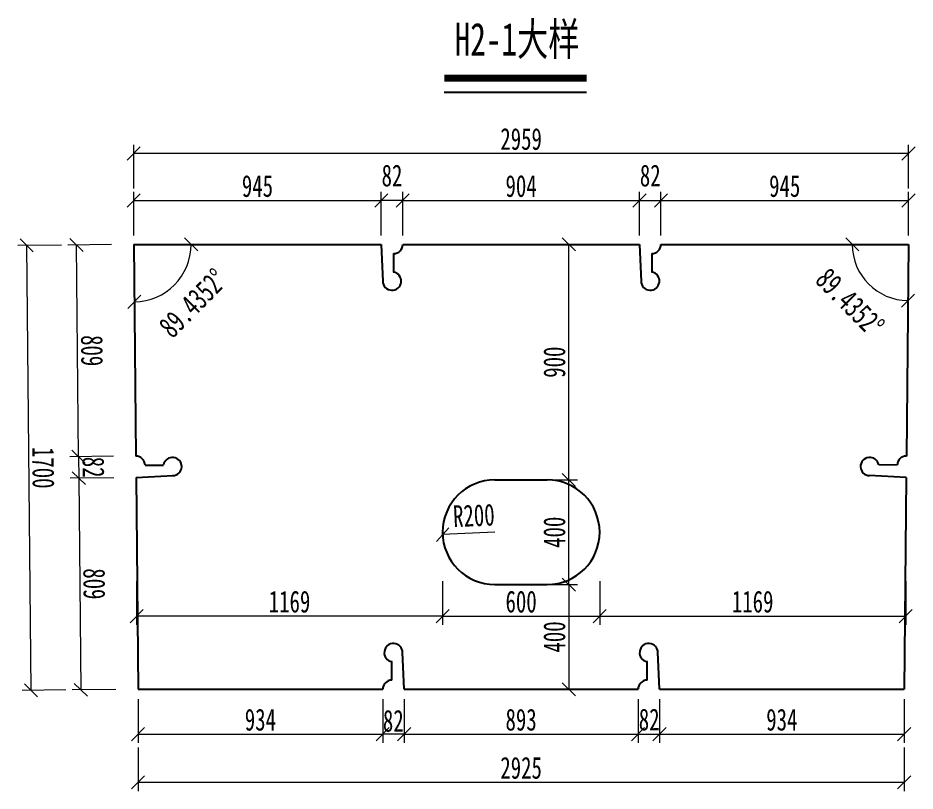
# Model space of a CAD drawing. Header units: millimetres. Extents: x -358959 to 47, y -122282 to 697692.
# Drawn here: x -203079 to -199653, y 111253 to 114208 of the extents above; entities that cross this region are included whole.
import ezdxf
from ezdxf.enums import TextEntityAlignment as Align

# ---------------------------------------------------------------- set-up
doc = ezdxf.new("R2010")
doc.units = ezdxf.units.MM
doc.header["$LTSCALE"] = 2
doc.header["$PDMODE"] = 34
doc.layers.get('Defpoints').update_dxf_attribs({"color": 8, "lineweight": 9})
for name, color, linetype, lineweight in [('标注', 4, 'Continuous', 13), ('标注线及字体', 2, 'Continuous', 15), ('钢板粗线', 1, 'Continuous', 25)]:
    doc.layers.add(name, color=color, linetype=linetype, lineweight=lineweight)
doc.styles.add('111', font='仿宋_GB2312.ttf', dxfattribs={"width": 0.7})
doc.dimstyles.new('200', dxfattribs={"dimscale": 0, "dimtxt": 2.5, "dimasz": 1.5, "dimexe": 1, "dimexo": 1, "dimgap": 0.4, "dimtad": 1, "dimdec": 0, "dimdsep": 46, "dimtxsty": '111', "dimblk": 'OBLIQUE', "dimcen": 0, "dimclrd": 256, "dimclre": 256, "dimclrt": 256, "dimadec": 4, "dimazin": 0, "dimtfac": 1, "dimtdec": 0, "dimtmove": 2, "dimatfit": 3, "dimfxl": 4, "dimfxlon": 1, "dimtolj": 1, "dimlwd": -1, "dimlwe": -1, "dimarcsym": 0})

# ---------------------------------------------------------------- blocks, each defined once
blk = doc.blocks.new('_Oblique')
at = {"color": 0, "linetype": 'ByBlock', "lineweight": -2}
blk.add_line((-0.5, -0.5), (0.5, 0.5), dxfattribs=at)
blk = doc.blocks.new('*D3695')
at = {"layer": 'Defpoints', "color": 0, "ltscale": 5, "transparency": 16777216}
for p in [(-201457.2, 112242.2), (-200857.2, 112242.2), (-200857.2, 111921.6)]:
    blk.add_point(p, dxfattribs=at)
at = {"layer": '标注', "ltscale": 5, "transparency": 16777216}
for p, q in [((-201457.2, 112055), (-201457.2, 111888.3)), ((-200857.2, 112055), (-200857.2, 111888.3)), ((-201457.2, 111921.6), (-200857.2, 111921.6))]:
    blk.add_line(p, q, dxfattribs=at)
at = {"layer": '标注', "ltscale": 5, "transparency": 16777216, "xscale": 50.00000000000042, "yscale": 50.00000000000042, "zscale": 50.00000000000042, "rotation": 180}
blk.add_blockref('_Oblique', (-201457.2, 111921.6), dxfattribs=at)
at = {"layer": '标注', "ltscale": 5, "transparency": 16777216, "xscale": 50.00000000000042, "yscale": 50.00000000000042, "zscale": 50.00000000000042}
blk.add_blockref('_Oblique', (-200857.2, 111921.6), dxfattribs=at)
at = {"layer": '标注', "ltscale": 5, "transparency": 16777216, "insert": (-201157.2, 111976.6), "char_height": 83.33, "attachment_point": 5, "style": '111'}
blk.add_mtext('\\A1;600', dxfattribs=at)
blk = doc.blocks.new('*D3696')
at = {"layer": 'Defpoints', "color": 0, "ltscale": 5, "transparency": 16777216}
for p in [(-202625.7, 112242.2), (-201457.2, 112242.2), (-202625.7, 111921.6)]:
    blk.add_point(p, dxfattribs=at)
at = {"layer": '标注', "ltscale": 5, "transparency": 16777216}
for p, q in [((-202625.7, 112055), (-202625.7, 111888.3)), ((-201457.2, 112055), (-201457.2, 111888.3)), ((-201457.2, 111921.6), (-202625.7, 111921.6))]:
    blk.add_line(p, q, dxfattribs=at)
at = {"layer": '标注', "ltscale": 5, "transparency": 16777216, "xscale": 50.00000000000042, "yscale": 50.00000000000042, "zscale": 50.00000000000042, "rotation": 180}
blk.add_blockref('_Oblique', (-202625.7, 111921.6), dxfattribs=at)
at = {"layer": '标注', "ltscale": 5, "transparency": 16777216, "xscale": 50.00000000000042, "yscale": 50.00000000000042, "zscale": 50.00000000000042}
blk.add_blockref('_Oblique', (-201457.2, 111921.6), dxfattribs=at)
at = {"layer": '标注', "ltscale": 5, "transparency": 16777216, "insert": (-202041.5, 111976.6), "char_height": 83.33, "attachment_point": 5, "style": '111'}
blk.add_mtext('\\A1;1169', dxfattribs=at)
blk = doc.blocks.new('*D3697')
at = {"layer": 'Defpoints', "color": 0, "ltscale": 5, "transparency": 16777216}
for p in [(-200857.2, 112242.2), (-199688.7, 112242.2), (-199688.7, 111921.6)]:
    blk.add_point(p, dxfattribs=at)
at = {"layer": '标注', "ltscale": 5, "transparency": 16777216}
for p, q in [((-200857.2, 112055), (-200857.2, 111888.3)), ((-199688.7, 112055), (-199688.7, 111888.3)), ((-200857.2, 111921.6), (-199688.7, 111921.6))]:
    blk.add_line(p, q, dxfattribs=at)
at = {"layer": '标注', "ltscale": 5, "transparency": 16777216, "xscale": 50.00000000000042, "yscale": 50.00000000000042, "zscale": 50.00000000000042, "rotation": 180}
blk.add_blockref('_Oblique', (-200857.2, 111921.6), dxfattribs=at)
at = {"layer": '标注', "ltscale": 5, "transparency": 16777216, "xscale": 50.00000000000042, "yscale": 50.00000000000042, "zscale": 50.00000000000042}
blk.add_blockref('_Oblique', (-199688.7, 111921.6), dxfattribs=at)
at = {"layer": '标注', "ltscale": 5, "transparency": 16777216, "insert": (-200273, 111976.6), "char_height": 83.33, "attachment_point": 5, "style": '111'}
blk.add_mtext('\\A1;1169', dxfattribs=at)
blk = doc.blocks.new('*D3698')
at = {"layer": 'Defpoints', "color": 0, "ltscale": 5, "transparency": 16777216}
for p in [(-201211.7, 112042.2), (-201211.7, 111642.2), (-200974.9, 111642.2)]:
    blk.add_point(p, dxfattribs=at)
at = {"layer": '标注', "ltscale": 5, "transparency": 16777216}
for p, q in [((-201108.3, 112042.2), (-200941.6, 112042.2)), ((-200974.9, 112042.2), (-200974.9, 111642.2)), ((-201108.3, 111642.2), (-200941.6, 111642.2))]:
    blk.add_line(p, q, dxfattribs=at)
at = {"layer": '标注', "ltscale": 5, "transparency": 16777216, "xscale": 50.00000000000042, "yscale": 50.00000000000042, "zscale": 50.00000000000042}
for p, rotation in [((-200974.9, 112042.2), 90), ((-200974.9, 111642.2), 270)]:
    blk.add_blockref('_Oblique', p, dxfattribs=dict(at, rotation=rotation))
at = {"layer": '标注', "ltscale": 5, "transparency": 16777216, "insert": (-201029.9, 111842.2), "char_height": 83.33, "attachment_point": 5, "rotation": 90, "style": '111'}
blk.add_mtext('\\A1;400', dxfattribs=at)
blk = doc.blocks.new('*D3699')
at = {"layer": 'Defpoints', "color": 0, "ltscale": 5, "transparency": 16777216}
for p in [(-201177, 112442.2), (-200974.9, 112442.2), (-201177, 112042.2)]:
    blk.add_point(p, dxfattribs=at)
at = {"layer": '标注', "ltscale": 5, "transparency": 16777216}
for p, q in [((-201108.3, 112442.2), (-200941.6, 112442.2)), ((-200974.9, 112042.2), (-200974.9, 112442.2)), ((-201108.3, 112042.2), (-200941.6, 112042.2))]:
    blk.add_line(p, q, dxfattribs=at)
at = {"layer": '标注', "ltscale": 5, "transparency": 16777216, "xscale": 50.00000000000042, "yscale": 50.00000000000042, "zscale": 50.00000000000042}
for p, rotation in [((-200974.9, 112442.2), 90), ((-200974.9, 112042.2), 270)]:
    blk.add_blockref('_Oblique', p, dxfattribs=dict(at, rotation=rotation))
at = {"layer": '标注', "ltscale": 5, "transparency": 16777216, "insert": (-201029.9, 112242.2), "char_height": 83.33, "attachment_point": 5, "rotation": 90, "style": '111'}
blk.add_mtext('\\A1;400', dxfattribs=at)
blk = doc.blocks.new('*D3700')
at = {"layer": 'Defpoints', "color": 0, "ltscale": 5, "transparency": 16777216}
for p in [(-201177, 113342.2), (-200974.9, 113342.2), (-201177, 112442.2)]:
    blk.add_point(p, dxfattribs=at)
at = {"layer": '标注', "ltscale": 5, "transparency": 16777216}
for p, q in [((-201108.3, 113342.2), (-200941.6, 113342.2)), ((-200974.9, 112442.2), (-200974.9, 113342.2)), ((-201108.3, 112442.2), (-200941.6, 112442.2))]:
    blk.add_line(p, q, dxfattribs=at)
at = {"layer": '标注', "ltscale": 5, "transparency": 16777216, "xscale": 50.00000000000042, "yscale": 50.00000000000042, "zscale": 50.00000000000042}
for p, rotation in [((-200974.9, 113342.2), 90), ((-200974.9, 112442.2), 270)]:
    blk.add_blockref('_Oblique', p, dxfattribs=dict(at, rotation=rotation))
at = {"layer": '标注', "ltscale": 5, "transparency": 16777216, "insert": (-201029.9, 112892.2), "char_height": 83.33, "attachment_point": 5, "rotation": 90, "style": '111'}
blk.add_mtext('\\A1;900', dxfattribs=at)
blk = doc.blocks.new('*D3701')
at = {"layer": 'Defpoints', "color": 0, "ltscale": 5, "transparency": 16777216}
for p in [(-201457, 112233.2), (-201257.2, 112242.2)]:
    blk.add_point(p, dxfattribs=at)
at = {"layer": '标注', "ltscale": 5, "transparency": 16777216}
blk.add_line((-201257.2, 112242.2), (-201457, 112233.2), dxfattribs=at)
at = {"layer": '标注', "ltscale": 5, "transparency": 16777216, "xscale": 49.99999999999995, "yscale": 49.99999999999995, "zscale": 49.99999999999995, "rotation": 182.572683392655}
blk.add_blockref('_Oblique', (-201457, 112233.2), dxfattribs=at)
at = {"layer": '标注', "ltscale": 5, "transparency": 16777216, "insert": (-201337.7, 112306), "char_height": 83.33, "attachment_point": 5, "rotation": 2.5727, "style": '111'}
blk.add_mtext('\\A1;R200', dxfattribs=at)
blk = doc.blocks.new('*D3848')
at = {"layer": 'Defpoints', "color": 0, "ltscale": 5, "transparency": 16777216}
for p in [(-202855, 113340), (-202636.6, 113342.2), (-202628.6, 112533.2)]:
    blk.add_point(p, dxfattribs=at)
at = {"layer": '标注', "ltscale": 5, "transparency": 16777216}
for p, q in [((-202721.7, 113341.4), (-202888.3, 113339.7)), ((-202847, 112531), (-202855, 113340)), ((-202713.7, 112532.4), (-202880.3, 112530.7))]:
    blk.add_line(p, q, dxfattribs=at)
at = {"layer": '标注', "ltscale": 5, "transparency": 16777216, "xscale": 50, "yscale": 50, "zscale": 50}
for p, rotation in [((-202855, 113340), 90.56476811388205), ((-202847, 112531), 270.5647681138821)]:
    blk.add_blockref('_Oblique', p, dxfattribs=dict(at, rotation=rotation))
at = {"layer": '标注', "ltscale": 5, "transparency": 16777216, "insert": (-202796, 112936.1), "char_height": 83.33, "attachment_point": 5, "rotation": 270.5648, "style": '111'}
blk.add_mtext('\\A1;809', dxfattribs=at)
blk = doc.blocks.new('*D3849')
at = {"layer": 'Defpoints', "color": 0, "ltscale": 5, "transparency": 16777216}
for p in [(-202627.8, 112451.2), (-202838.2, 111640), (-202619.8, 111642.2)]:
    blk.add_point(p, dxfattribs=at)
at = {"layer": '标注', "ltscale": 5, "transparency": 16777216}
for p, q in [((-202712.9, 112450.4), (-202879.5, 112448.7)), ((-202846.2, 112449), (-202838.2, 111640)), ((-202704.9, 111641.4), (-202871.6, 111639.7))]:
    blk.add_line(p, q, dxfattribs=at)
at = {"layer": '标注', "ltscale": 5, "transparency": 16777216, "xscale": 50, "yscale": 50, "zscale": 50}
for p, rotation in [((-202846.2, 112449), 90.56476811388823), ((-202838.2, 111640), 270.5647681138882)]:
    blk.add_blockref('_Oblique', p, dxfattribs=dict(at, rotation=rotation))
at = {"layer": '标注', "ltscale": 5, "transparency": 16777216, "insert": (-202787.2, 112045.1), "char_height": 83.33, "attachment_point": 5, "rotation": 270.5648, "style": '111'}
blk.add_mtext('\\A1;809', dxfattribs=at)
blk = doc.blocks.new('*D3704')
at = {"layer": 'Defpoints', "color": 0, "ltscale": 5, "transparency": 16777216}
for p in [(-202628.6, 112533.2), (-202846.2, 112449), (-202627.8, 112451.2)]:
    blk.add_point(p, dxfattribs=at)
at = {"layer": '标注', "ltscale": 5, "transparency": 16777216}
for p, q in [((-202713.7, 112532.4), (-202880.3, 112530.7)), ((-202847, 112531), (-202846.2, 112449)), ((-202712.9, 112450.4), (-202879.5, 112448.7))]:
    blk.add_line(p, q, dxfattribs=at)
at = {"layer": '标注', "ltscale": 5, "transparency": 16777216, "xscale": 50, "yscale": 50, "zscale": 50}
for p, rotation in [((-202847, 112531), 90.56476811388826), ((-202846.2, 112449), 270.5647681138882)]:
    blk.add_blockref('_Oblique', p, dxfattribs=dict(at, rotation=rotation))
at = {"layer": '标注', "ltscale": 5, "transparency": 16777216, "insert": (-202790.6, 112491.1), "char_height": 83.33, "attachment_point": 5, "rotation": 270.5648, "style": '111'}
blk.add_mtext('\\A1;82', dxfattribs=at)
blk = doc.blocks.new('*D3850')
at = {"layer": 'Defpoints', "color": 0, "ltscale": 5, "transparency": 16777216}
for p in [(-203045.3, 113338.2), (-202636.6, 113342.2), (-202619.8, 111642.2)]:
    blk.add_point(p, dxfattribs=at)
at = {"layer": '标注', "ltscale": 5, "transparency": 16777216}
for p, q in [((-202912, 113339.5), (-203078.6, 113337.8)), ((-203028.6, 111638.2), (-203045.3, 113338.2)), ((-202895.2, 111639.5), (-203061.9, 111637.8))]:
    blk.add_line(p, q, dxfattribs=at)
at = {"layer": '标注', "ltscale": 5, "transparency": 16777216, "xscale": 50, "yscale": 50, "zscale": 50}
for p, rotation in [((-203045.3, 113338.2), 90.56476811388725), ((-203028.6, 111638.2), 270.5647681138873)]:
    blk.add_blockref('_Oblique', p, dxfattribs=dict(at, rotation=rotation))
at = {"layer": '标注', "ltscale": 5, "transparency": 16777216, "insert": (-202981.9, 112488.7), "char_height": 83.33, "attachment_point": 5, "rotation": 270.5648, "style": '111'}
blk.add_mtext('\\A1;1700', dxfattribs=at)
blk = doc.blocks.new('*D3851')
at = {"layer": 'Defpoints', "color": 0, "ltscale": 5, "transparency": 16777216}
for p in [(-201691.3, 113509.9), (-202636.6, 113342.2), (-201691.3, 113342.2)]:
    blk.add_point(p, dxfattribs=at)
at = {"layer": '标注', "ltscale": 5, "transparency": 16777216}
for p, q in [((-202636.6, 113376.6), (-202636.6, 113543.2)), ((-201691.3, 113376.6), (-201691.3, 113543.2)), ((-202636.6, 113509.9), (-201691.3, 113509.9))]:
    blk.add_line(p, q, dxfattribs=at)
at = {"layer": '标注', "ltscale": 5, "transparency": 16777216, "xscale": 50, "yscale": 50, "zscale": 50, "rotation": 180}
blk.add_blockref('_Oblique', (-202636.6, 113509.9), dxfattribs=at)
at = {"layer": '标注', "ltscale": 5, "transparency": 16777216, "xscale": 50, "yscale": 50, "zscale": 50}
blk.add_blockref('_Oblique', (-201691.3, 113509.9), dxfattribs=at)
at = {"layer": '标注', "ltscale": 5, "transparency": 16777216, "insert": (-202164, 113564.9), "char_height": 83.33, "attachment_point": 5, "style": '111'}
blk.add_mtext('\\A1;945', dxfattribs=at)
blk = doc.blocks.new('*D3852')
at = {"layer": 'Defpoints', "color": 0, "ltscale": 5, "transparency": 16777216}
for p in [(-200705.1, 113509.9), (-201609.3, 113342.2), (-200705.1, 113342.2)]:
    blk.add_point(p, dxfattribs=at)
at = {"layer": '标注', "ltscale": 5, "transparency": 16777216}
for p, q in [((-201609.3, 113376.6), (-201609.3, 113543.2)), ((-200705.1, 113376.6), (-200705.1, 113543.2)), ((-201609.3, 113509.9), (-200705.1, 113509.9))]:
    blk.add_line(p, q, dxfattribs=at)
at = {"layer": '标注', "ltscale": 5, "transparency": 16777216, "xscale": 50, "yscale": 50, "zscale": 50, "rotation": 180}
blk.add_blockref('_Oblique', (-201609.3, 113509.9), dxfattribs=at)
at = {"layer": '标注', "ltscale": 5, "transparency": 16777216, "xscale": 50, "yscale": 50, "zscale": 50}
blk.add_blockref('_Oblique', (-200705.1, 113509.9), dxfattribs=at)
at = {"layer": '标注', "ltscale": 5, "transparency": 16777216, "insert": (-201157.2, 113564.9), "char_height": 83.33, "attachment_point": 5, "style": '111'}
blk.add_mtext('\\A1;904', dxfattribs=at)
blk = doc.blocks.new('*D3853')
at = {"layer": 'Defpoints', "color": 0, "ltscale": 5, "transparency": 16777216}
for p in [(-199677.9, 113509.9), (-200623.1, 113342.2), (-199677.9, 113342.2)]:
    blk.add_point(p, dxfattribs=at)
at = {"layer": '标注', "ltscale": 5, "transparency": 16777216}
for p, q in [((-200623.1, 113376.6), (-200623.1, 113543.2)), ((-199677.9, 113376.6), (-199677.9, 113543.2)), ((-200623.1, 113509.9), (-199677.9, 113509.9))]:
    blk.add_line(p, q, dxfattribs=at)
at = {"layer": '标注', "ltscale": 5, "transparency": 16777216, "xscale": 50, "yscale": 50, "zscale": 50, "rotation": 180}
blk.add_blockref('_Oblique', (-200623.1, 113509.9), dxfattribs=at)
at = {"layer": '标注', "ltscale": 5, "transparency": 16777216, "xscale": 50, "yscale": 50, "zscale": 50}
blk.add_blockref('_Oblique', (-199677.9, 113509.9), dxfattribs=at)
at = {"layer": '标注', "ltscale": 5, "transparency": 16777216, "insert": (-200150.5, 113564.9), "char_height": 83.33, "attachment_point": 5, "style": '111'}
blk.add_mtext('\\A1;945', dxfattribs=at)
blk = doc.blocks.new('*D3705')
at = {"layer": 'Defpoints', "color": 0, "ltscale": 5, "transparency": 16777216}
for p in [(-200623.1, 113509.9), (-200705.1, 113342.2), (-200623.1, 113342.2)]:
    blk.add_point(p, dxfattribs=at)
at = {"layer": '标注', "ltscale": 5, "transparency": 16777216}
for p, q in [((-200705.1, 113376.6), (-200705.1, 113543.2)), ((-200623.1, 113376.6), (-200623.1, 113543.2)), ((-200705.1, 113509.9), (-200623.1, 113509.9))]:
    blk.add_line(p, q, dxfattribs=at)
at = {"layer": '标注', "ltscale": 5, "transparency": 16777216, "xscale": 50, "yscale": 50, "zscale": 50, "rotation": 180}
blk.add_blockref('_Oblique', (-200705.1, 113509.9), dxfattribs=at)
at = {"layer": '标注', "ltscale": 5, "transparency": 16777216, "xscale": 50, "yscale": 50, "zscale": 50}
blk.add_blockref('_Oblique', (-200623.1, 113509.9), dxfattribs=at)
at = {"layer": '标注', "ltscale": 5, "transparency": 16777216, "insert": (-200664.1, 113604.9), "char_height": 83.33, "attachment_point": 5, "style": '111'}
blk.add_mtext('\\A1;82', dxfattribs=at)
blk = doc.blocks.new('*D3706')
at = {"layer": 'Defpoints', "color": 0, "ltscale": 5, "transparency": 16777216}
for p in [(-201691.3, 113509.9), (-201691.3, 113342.2), (-201609.3, 113342.2)]:
    blk.add_point(p, dxfattribs=at)
at = {"layer": '标注', "ltscale": 5, "transparency": 16777216}
for p, q in [((-201691.3, 113376.6), (-201691.3, 113543.2)), ((-201609.3, 113376.6), (-201609.3, 113543.2)), ((-201609.3, 113509.9), (-201691.3, 113509.9))]:
    blk.add_line(p, q, dxfattribs=at)
at = {"layer": '标注', "ltscale": 5, "transparency": 16777216, "xscale": 50, "yscale": 50, "zscale": 50, "rotation": 180}
blk.add_blockref('_Oblique', (-201691.3, 113509.9), dxfattribs=at)
at = {"layer": '标注', "ltscale": 5, "transparency": 16777216, "xscale": 50, "yscale": 50, "zscale": 50}
blk.add_blockref('_Oblique', (-201609.3, 113509.9), dxfattribs=at)
at = {"layer": '标注', "ltscale": 5, "transparency": 16777216, "insert": (-201650.3, 113604.9), "char_height": 83.33, "attachment_point": 5, "style": '111'}
blk.add_mtext('\\A1;82', dxfattribs=at)
blk = doc.blocks.new('*D3707')
at = {"layer": 'Defpoints', "color": 0, "ltscale": 5, "transparency": 16777216}
for p in [(-202636.6, 113689.7), (-202636.6, 113342.2), (-199677.9, 113342.2)]:
    blk.add_point(p, dxfattribs=at)
at = {"layer": '标注', "ltscale": 5, "transparency": 16777216}
for p, q in [((-202636.6, 113556.4), (-202636.6, 113723)), ((-199677.9, 113556.4), (-199677.9, 113723)), ((-199677.9, 113689.7), (-202636.6, 113689.7))]:
    blk.add_line(p, q, dxfattribs=at)
at = {"layer": '标注', "ltscale": 5, "transparency": 16777216, "xscale": 50, "yscale": 50, "zscale": 50, "rotation": 180}
blk.add_blockref('_Oblique', (-202636.6, 113689.7), dxfattribs=at)
at = {"layer": '标注', "ltscale": 5, "transparency": 16777216, "xscale": 50, "yscale": 50, "zscale": 50}
blk.add_blockref('_Oblique', (-199677.9, 113689.7), dxfattribs=at)
at = {"layer": '标注', "ltscale": 5, "transparency": 16777216, "insert": (-201157.2, 113744.7), "char_height": 83.33, "attachment_point": 5, "style": '111'}
blk.add_mtext('\\A1;2959', dxfattribs=at)
blk = doc.blocks.new('*D3854')
at = {"layer": 'Defpoints', "color": 0, "ltscale": 5, "transparency": 16777216}
for p in [(-202619.8, 111642.2), (-201685.7, 111642.2), (-201685.7, 111470.5)]:
    blk.add_point(p, dxfattribs=at)
at = {"layer": '标注', "ltscale": 5, "transparency": 16777216}
for p, q in [((-202619.8, 111603.8), (-202619.8, 111437.1)), ((-201685.7, 111603.8), (-201685.7, 111437.1)), ((-202619.8, 111470.5), (-201685.7, 111470.5))]:
    blk.add_line(p, q, dxfattribs=at)
at = {"layer": '标注', "ltscale": 5, "transparency": 16777216, "xscale": 50, "yscale": 50, "zscale": 50, "rotation": 180}
blk.add_blockref('_Oblique', (-202619.8, 111470.5), dxfattribs=at)
at = {"layer": '标注', "ltscale": 5, "transparency": 16777216, "xscale": 50, "yscale": 50, "zscale": 50}
blk.add_blockref('_Oblique', (-201685.7, 111470.5), dxfattribs=at)
at = {"layer": '标注', "ltscale": 5, "transparency": 16777216, "insert": (-202152.8, 111525.5), "char_height": 83.33, "attachment_point": 5, "style": '111'}
blk.add_mtext('\\A1;934', dxfattribs=at)
blk = doc.blocks.new('*D3855')
at = {"layer": 'Defpoints', "color": 0, "ltscale": 5, "transparency": 16777216}
for p in [(-201603.7, 111642.2), (-200710.7, 111642.2), (-200710.7, 111470.5)]:
    blk.add_point(p, dxfattribs=at)
at = {"layer": '标注', "ltscale": 5, "transparency": 16777216}
for p, q in [((-201603.7, 111603.8), (-201603.7, 111437.1)), ((-200710.7, 111603.8), (-200710.7, 111437.1)), ((-201603.7, 111470.5), (-200710.7, 111470.5))]:
    blk.add_line(p, q, dxfattribs=at)
at = {"layer": '标注', "ltscale": 5, "transparency": 16777216, "xscale": 50, "yscale": 50, "zscale": 50, "rotation": 180}
blk.add_blockref('_Oblique', (-201603.7, 111470.5), dxfattribs=at)
at = {"layer": '标注', "ltscale": 5, "transparency": 16777216, "xscale": 50, "yscale": 50, "zscale": 50}
blk.add_blockref('_Oblique', (-200710.7, 111470.5), dxfattribs=at)
at = {"layer": '标注', "ltscale": 5, "transparency": 16777216, "insert": (-201157.2, 111525.5), "char_height": 83.33, "attachment_point": 5, "style": '111'}
blk.add_mtext('\\A1;893', dxfattribs=at)
blk = doc.blocks.new('*D3856')
at = {"layer": 'Defpoints', "color": 0, "ltscale": 5, "transparency": 16777216}
for p in [(-200628.7, 111642.2), (-199694.6, 111642.2), (-199694.6, 111470.5)]:
    blk.add_point(p, dxfattribs=at)
at = {"layer": '标注', "ltscale": 5, "transparency": 16777216}
for p, q in [((-200628.7, 111603.8), (-200628.7, 111437.1)), ((-199694.6, 111603.8), (-199694.6, 111437.1)), ((-200628.7, 111470.5), (-199694.6, 111470.5))]:
    blk.add_line(p, q, dxfattribs=at)
at = {"layer": '标注', "ltscale": 5, "transparency": 16777216, "xscale": 50, "yscale": 50, "zscale": 50, "rotation": 180}
blk.add_blockref('_Oblique', (-200628.7, 111470.5), dxfattribs=at)
at = {"layer": '标注', "ltscale": 5, "transparency": 16777216, "xscale": 50, "yscale": 50, "zscale": 50}
blk.add_blockref('_Oblique', (-199694.6, 111470.5), dxfattribs=at)
at = {"layer": '标注', "ltscale": 5, "transparency": 16777216, "insert": (-200161.6, 111525.5), "char_height": 83.33, "attachment_point": 5, "style": '111'}
blk.add_mtext('\\A1;934', dxfattribs=at)
blk = doc.blocks.new('*D3857')
at = {"layer": 'Defpoints', "color": 0, "ltscale": 5, "transparency": 16777216}
for p in [(-200710.7, 111642.2), (-200628.7, 111642.2), (-200628.7, 111470.5)]:
    blk.add_point(p, dxfattribs=at)
at = {"layer": '标注', "ltscale": 5, "transparency": 16777216}
for p, q in [((-200710.7, 111603.8), (-200710.7, 111437.1)), ((-200628.7, 111603.8), (-200628.7, 111437.1)), ((-200710.7, 111470.5), (-200628.7, 111470.5))]:
    blk.add_line(p, q, dxfattribs=at)
at = {"layer": '标注', "ltscale": 5, "transparency": 16777216, "xscale": 50, "yscale": 50, "zscale": 50, "rotation": 180}
blk.add_blockref('_Oblique', (-200710.7, 111470.5), dxfattribs=at)
at = {"layer": '标注', "ltscale": 5, "transparency": 16777216, "xscale": 50, "yscale": 50, "zscale": 50}
blk.add_blockref('_Oblique', (-200628.7, 111470.5), dxfattribs=at)
at = {"layer": '标注', "ltscale": 5, "transparency": 16777216, "insert": (-200668.2, 111526.1), "char_height": 83.33, "attachment_point": 5, "style": '111'}
blk.add_mtext('\\A1;82', dxfattribs=at)
blk = doc.blocks.new('*D3708')
at = {"layer": 'Defpoints', "color": 0, "ltscale": 5, "transparency": 16777216}
for p in [(-201685.7, 111642.2), (-201603.7, 111642.2), (-201685.7, 111470.5)]:
    blk.add_point(p, dxfattribs=at)
at = {"layer": '标注', "ltscale": 5, "transparency": 16777216}
for p, q in [((-201685.7, 111603.8), (-201685.7, 111437.1)), ((-201603.7, 111603.8), (-201603.7, 111437.1)), ((-201603.7, 111470.5), (-201685.7, 111470.5))]:
    blk.add_line(p, q, dxfattribs=at)
at = {"layer": '标注', "ltscale": 5, "transparency": 16777216, "xscale": 50, "yscale": 50, "zscale": 50, "rotation": 180}
blk.add_blockref('_Oblique', (-201685.7, 111470.5), dxfattribs=at)
at = {"layer": '标注', "ltscale": 5, "transparency": 16777216, "xscale": 50, "yscale": 50, "zscale": 50}
blk.add_blockref('_Oblique', (-201603.7, 111470.5), dxfattribs=at)
at = {"layer": '标注', "ltscale": 5, "transparency": 16777216, "insert": (-201645.3, 111521.1), "char_height": 83.33, "attachment_point": 5, "style": '111'}
blk.add_mtext('\\A1;82', dxfattribs=at)
blk = doc.blocks.new('*D3858')
at = {"layer": 'Defpoints', "color": 0, "ltscale": 5, "transparency": 16777216}
for p in [(-202619.8, 111642.2), (-199694.6, 111642.2), (-202619.8, 111286.5)]:
    blk.add_point(p, dxfattribs=at)
at = {"layer": '标注', "ltscale": 5, "transparency": 16777216}
for p, q in [((-202619.8, 111419.8), (-202619.8, 111253.2)), ((-199694.6, 111419.8), (-199694.6, 111253.2)), ((-199694.6, 111286.5), (-202619.8, 111286.5))]:
    blk.add_line(p, q, dxfattribs=at)
at = {"layer": '标注', "ltscale": 5, "transparency": 16777216, "xscale": 50, "yscale": 50, "zscale": 50, "rotation": 180}
blk.add_blockref('_Oblique', (-202619.8, 111286.5), dxfattribs=at)
at = {"layer": '标注', "ltscale": 5, "transparency": 16777216, "xscale": 50, "yscale": 50, "zscale": 50}
blk.add_blockref('_Oblique', (-199694.6, 111286.5), dxfattribs=at)
at = {"layer": '标注', "ltscale": 5, "transparency": 16777216, "insert": (-201157.2, 111341.5), "char_height": 83.33, "attachment_point": 5, "style": '111'}
blk.add_mtext('\\A1;2925', dxfattribs=at)
blk = doc.blocks.new('*D3880')
at = {"layer": 'Defpoints', "color": 0, "ltscale": 5, "transparency": 16777216}
for p in [(-200623.1, 113342.2), (-199677.9, 113342.2), (-199677.9, 113342.2), (-199864, 113235.5), (-199685.8, 112533.2)]:
    blk.add_point(p, dxfattribs=at)
at = {"layer": '标注', "ltscale": 5, "transparency": 16777216}
blk.add_arc((-199677.9, 113342.2), 214.6, 180, 269.4352, dxfattribs=at)
at = {"layer": '标注', "ltscale": 5, "transparency": 16777216, "xscale": 50, "yscale": 50, "zscale": 50}
for p, rotation in [((-199892.4, 113342.2), 90.00000000000081), ((-199680, 113127.6), 359.4352318861167)]:
    blk.add_blockref('_Oblique', p, dxfattribs=dict(at, rotation=rotation))
at = {"layer": '标注', "ltscale": 5, "transparency": 16777216, "insert": (-199901.4, 113120.9), "char_height": 83.333, "attachment_point": 5, "rotation": 314.7176, "style": '111'}
blk.add_mtext('\\A1;89.4352°', dxfattribs=at)
blk = doc.blocks.new('*D3881')
at = {"layer": 'Defpoints', "color": 0, "ltscale": 5, "transparency": 16777216}
for p in [(-202636.6, 113342.2), (-202636.6, 113342.2), (-201691.3, 113342.2), (-202525.7, 113153), (-202628.6, 112533.2)]:
    blk.add_point(p, dxfattribs=at)
at = {"layer": '标注', "ltscale": 5, "transparency": 16777216}
blk.add_arc((-202636.6, 113342.2), 219.3, 270.5648, 360, dxfattribs=at)
at = {"layer": '标注', "ltscale": 5, "transparency": 16777216, "xscale": 50, "yscale": 50, "zscale": 50}
for p, rotation in [((-202417.3, 113342.2), 89.99999999999825), ((-202634.4, 113123), 180.5647681138828)]:
    blk.add_blockref('_Oblique', p, dxfattribs=dict(at, rotation=rotation))
at = {"layer": '标注', "ltscale": 5, "transparency": 16777216, "insert": (-202409.7, 113117.6), "char_height": 83.333, "attachment_point": 5, "rotation": 45.2824, "style": '111'}
blk.add_mtext('\\A1;89.4352°', dxfattribs=at)

msp = doc.modelspace()

# ---------------------------------------------------------------- linework, layer by layer
at = {"color": 4}
msp.add_line((-201450.8, 113923.7), (-200907, 113923.7), dxfattribs=at)
at = {"color": 6, "const_width": 26.7}
msp.add_lwpolyline([(-201450.8, 113977), (-200907, 113977)], dxfattribs=at)
at = {"layer": '钢板粗线'}
for p, q in [((-202636.6, 113342.2), (-202628.6, 112533.2)), ((-202636.6, 113342.2), (-201691.3, 113342.2)), ((-201691.3, 113342.2), (-201685.3, 113200.7)), ((-201609.3, 113342.2), (-200705.1, 113342.2)), ((-200705.1, 113342.2), (-200699.1, 113200.7)), ((-200623.1, 113342.2), (-199677.9, 113342.2)), ((-199677.9, 113342.2), (-199685.8, 112533.2)), ((-201644.3, 113307.2), (-201644.3, 113236.7)), ((-200658.1, 113307.2), (-200658.1, 113236.7)), ((-202593.3, 112498.5), (-202522.7, 112499.2)), ((-199721.2, 112498.6), (-199791.7, 112499.3)), ((-202627.8, 112451.2), (-202486.4, 112458.6)), ((-202627.8, 112451.2), (-202619.8, 111642.2)), ((-201257.2, 112442.2), (-201057.2, 112442.2)), ((-199686.6, 112451.2), (-199828.1, 112458.6)), ((-199686.6, 112451.2), (-199694.6, 111642.2)), ((-201257.2, 112042.2), (-201057.2, 112042.2)), ((-201603.7, 111642.2), (-201609.8, 111783.7)), ((-200628.7, 111642.2), (-200634.7, 111783.7)), ((-201650.7, 111677.2), (-201650.7, 111747.7)), ((-200675.7, 111677.2), (-200675.7, 111747.7)), ((-202619.8, 111642.2), (-201685.7, 111642.2)), ((-201603.7, 111642.2), (-200710.7, 111642.2)), ((-200628.7, 111642.2), (-199694.6, 111642.2))]:
    msp.add_line(p, q, dxfattribs=at)
for centre, radius, start, end in [((-201644.3, 113342.2), 35, 270, 0), ((-200658.1, 113342.2), 35, 270, 0), ((-201650.3, 113202.2), 35, 180, 80.1291), ((-200664.1, 113202.2), 35, 180, 80.1291), ((-202628.3, 112498.2), 35, 0.5648, 90.5648), ((-202488.2, 112493.6), 35, 270.5648, 170.6939), ((-199826.2, 112493.6), 35, 9.3061, 269.4352), ((-199686.2, 112498.2), 35, 89.4352, 179.4352), ((-201257.2, 112242.2), 200, 90, 270), ((-201057.2, 112242.2), 200, 270, 90), ((-201644.7, 111782.2), 35, 0, 260.1291), ((-200669.7, 111782.2), 35, 0, 260.1291), ((-201650.7, 111642.2), 35, 90, 180), ((-200675.7, 111642.2), 35, 90, 180)]:
    msp.add_arc(centre, radius, start, end, dxfattribs=at)

# ---------------------------------------------------------------- texts
at = {"layer": '标注线及字体', "color": 0, "style": '111', "width": 0.7}
msp.add_text('H2-1大样', height=125, dxfattribs=at).set_placement((-201172.5, 114129.2), align=Align.MIDDLE)

# ---------------------------------------------------------------- dimensions: what is measured, and where the dimension line sits
at = {"layer": '标注', "ltscale": 5}
for base, p1, p2, picture, middle in [((-202636.6, 113689.7), (-199677.9, 113342.2), (-202636.6, 113342.2), '*D3707', (-201157.2, 113744.7)), ((-201691.3, 113509.9), (-201609.3, 113342.2), (-201691.3, 113342.2), '*D3706', (-201650.3, 113604.9)), ((-200623.1, 113509.9), (-200705.1, 113342.2), (-200623.1, 113342.2), '*D3705', (-200664.1, 113604.9)), ((-201691.3, 113509.9), (-202636.6, 113342.2), (-201691.3, 113342.2), '*D3851', (-202164, 113564.9)), ((-200705.1, 113509.9), (-201609.3, 113342.2), (-200705.1, 113342.2), '*D3852', (-201157.2, 113564.9)), ((-199677.9, 113509.9), (-200623.1, 113342.2), (-199677.9, 113342.2), '*D3853', (-200150.5, 113564.9)), ((-202625.7329, 111921.637), (-201457.2138, 112242.1919), (-202625.7329, 112242.1919), '*D3696', (-202041.4734, 111976.637)), ((-200857.2, 111921.6), (-201457.2, 112242.2), (-200857.2, 112242.2), '*D3695', (-201157.2, 111976.6)), ((-199688.6948, 111921.637), (-200857.2138, 112242.1919), (-199688.6948, 112242.1919), '*D3697', (-200272.9543, 111976.637)), ((-201685.7, 111470.5), (-202619.8, 111642.2), (-201685.7, 111642.2), '*D3854', (-202152.8, 111525.5)), ((-202619.8, 111286.5), (-199694.6, 111642.2), (-202619.8, 111642.2), '*D3858', (-201157.2, 111341.5)), ((-200710.7, 111470.5), (-201603.7, 111642.2), (-200710.7, 111642.2), '*D3855', (-201157.2, 111525.5)), ((-199694.6, 111470.5), (-200628.7, 111642.2), (-199694.6, 111642.2), '*D3856', (-200161.6, 111525.5))]:
    dim = msp.add_linear_dim(base=base, p1=p1, p2=p2, dimstyle='200', override={"dimscale": 33.333333, "dimarcsym": 1}, dxfattribs=at)
    dim.commit()
    dim.dimension.update_dxf_attribs({"geometry": picture, "text_midpoint": middle})
for p1, p2, distance, picture, middle in [((-202619.8, 111642.2), (-202636.6, 113342.2), 408.8, '*D3850', (-202981.9, 112488.7)), ((-202628.6, 112533.2), (-202636.6, 113342.2), 218.4, '*D3848', (-202796, 112936.1)), ((-202627.8, 112451.2), (-202619.8, 111642.2), -218.4, '*D3849', (-202787.2, 112045.1))]:
    dim = msp.add_aligned_dim(p1=p1, p2=p2, distance=distance, dimstyle='200', override={"dimscale": 33.333333, "dimarcsym": 1}, dxfattribs=at)
    dim.commit()
    dim.dimension.update_dxf_attribs({"geometry": picture, "text_midpoint": middle})
for base, line1, line2, picture, middle in [((-202525.7047, 113153.0387), ((-202636.576, 113342.1919), (-202628.6014, 112533.1899)), ((-202636.576, 113342.1919), (-201691.3346, 113342.1919)), '*D3881', (-202409.721, 113117.562)), ((-199864.0148, 113235.5245), ((-199677.8516, 113342.1919), (-199685.826, 112533.216)), ((-200623.0931, 113342.1919), (-199677.8516, 113342.1919)), '*D3880', (-199901.3704, 113120.8655))]:
    dim = msp.add_angular_dim_2l(base=base, line1=line1, line2=line2, dimstyle='200', override={"dimscale": 33.333333, "dimarcsym": 1}, dxfattribs=at)
    dim.commit()
    dim.dimension.update_dxf_attribs({"geometry": picture, "text_midpoint": middle})
for base, p1, p2, picture, middle in [((-200974.9, 113342.2), (-201177, 112442.2), (-201177, 113342.2), '*D3700', (-201029.9, 112892.2)), ((-200974.9, 112442.2), (-201177, 112042.2), (-201177, 112442.2), '*D3699', (-201029.9, 112242.2)), ((-200974.9, 111642.2), (-201211.7, 112042.2), (-201211.7, 111642.2), '*D3698', (-201029.9, 111842.2))]:
    dim = msp.add_linear_dim(base=base, p1=p1, p2=p2, angle=90, dimstyle='200', override={"dimscale": 33.333333, "dimarcsym": 1}, dxfattribs=at)
    dim.commit()
    dim.dimension.update_dxf_attribs({"geometry": picture, "text_midpoint": middle})
dim = msp.add_linear_dim(base=(-202846.2, 112449), p1=(-202628.6, 112533.2), p2=(-202627.8, 112451.2), angle=270.5648, dimstyle='200', override={"dimscale": 33.333333, "dimarcsym": 1}, dxfattribs=at)
dim.commit()
dim.dimension.update_dxf_attribs({"geometry": '*D3704', "text_midpoint": (-202790.6, 112491.1), "dimtype": 161})
dim = msp.add_radius_dim(center=(-201257.2, 112242.2), mpoint=(-201457, 112233.2), dimstyle='200', override={"dimscale": 33.333333, "dimarcsym": 1}, dxfattribs=at)
dim.commit()
dim.dimension.update_dxf_attribs({"geometry": '*D3701', "text_midpoint": (-201337.7, 112306), "dimtype": 164})
for base, p1, p2, picture, middle in [((-201685.7, 111470.5), (-201603.7, 111642.2), (-201685.7, 111642.2), '*D3708', (-201645.3, 111521.1)), ((-200628.7, 111470.5), (-200710.7, 111642.2), (-200628.7, 111642.2), '*D3857', (-200668.2, 111526.1))]:
    dim = msp.add_linear_dim(base=base, p1=p1, p2=p2, dimstyle='200', override={"dimscale": 33.333333, "dimarcsym": 1}, dxfattribs=at)
    dim.commit()
    dim.dimension.update_dxf_attribs({"geometry": picture, "text_midpoint": middle, "dimtype": 160})

doc.saveas('drawing.dxf')
